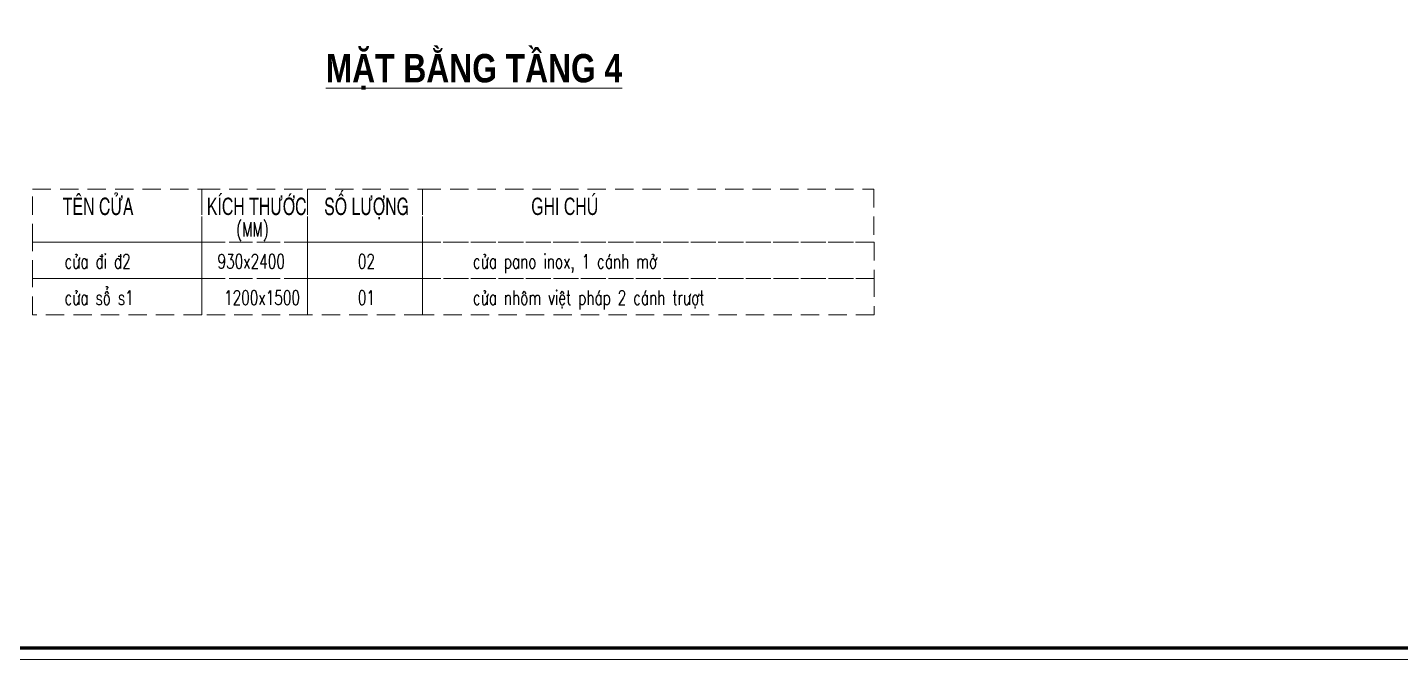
# Model space of a CAD drawing. Header units: millimetres. Extents: x 2565303 to 2664360, y -865723 to -262051.
# Drawn here: x 2636850 to 2651120, y -536621 to -530047 of the extents above; entities that cross this region are included whole.
import ezdxf
from ezdxf.enums import TextEntityAlignment as Align

# ---------------------------------------------------------------- set-up
doc = ezdxf.new("R2010")
doc.units = ezdxf.units.MM
doc.header["$LTSCALE"] = 10
doc.header["$MEASUREMENT"] = 0
doc.linetypes.add('HIDDEN', pattern=[9.525, 6.35, -3.175])
doc.layers.get('0').update_dxf_attribs({"linetype": 'CONTINUOUS'})
doc.layers.get('DEFPOINTS').update_dxf_attribs({"color": 10, "linetype": 'CONTINUOUS'})
for name, color, linetype, lineweight in [('-thay1', 7, 'CONTINUOUS', 18), ('LC MANH DUT', 35, 'HIDDEN', 5), ('LC Text1', 20, 'CONTINUOUS', 13), ('LC Text2', 7, 'CONTINUOUS', 13)]:
    doc.layers.add(name, color=color, linetype=linetype, lineweight=lineweight)
doc.layers.add('Khungten_LCDI', color=7, linetype='CONTINUOUS')
doc.styles.add('Khungten', font='', dxfattribs={"width": 0.9, "height": 5000})
doc.styles.add('LC 1', font='')
doc.styles.add('LC 2', font='', dxfattribs={"width": 0.7})
doc.styles.add('LC 3', font='vnsimli.shx', dxfattribs={"width": 0.75})
doc.styles.add('LC3', font='', dxfattribs={"width": 0.8})
doc.styles.add('Title', font='', dxfattribs={"width": 0.8})
doc.styles.get('Khungten').set_extended_font_data('.VnAvantH')
doc.styles.get('LC 1').set_extended_font_data('.VnAvantH', bold=True)
doc.styles.get('LC 2').set_extended_font_data('.VnArial NarrowH')
doc.styles.get('LC3').set_extended_font_data('.VnArialH', bold=True)
doc.styles.get('Title').set_extended_font_data('.VnBlackH')

# ---------------------------------------------------------------- blocks, each defined once
blk = doc.blocks.new('lcdi fix')
at = {"layer": 'DEFPOINTS', "lineweight": 0}
blk.add_lwpolyline([(-1200, -14850), (-1200, 14850), (40800, 14850), (40800, -14850)], close=True, dxfattribs=at)
at = {"layer": 'Khungten_LCDI', "color": 5, "lineweight": 60}
blk.add_lwpolyline([(0, -14650), (0, 14650), (40600, 14650), (40600, -14650)], close=True, dxfattribs=at)
at = {"color": 7, "style": 'Khungten', "width": 0.8}
for tag, p in [('REVISION', (39499, -10746)), ('NGAYHT', (39546, -11609))]:
    blk.add_attdef(tag, text='', height=200, dxfattribs=at).set_placement(p, align=Align.CENTER)
at = {"layer": 'LC Text1', "style": 'Title', "width": 1.485915}
for tag, p, p2 in [('TENBANVE1', (36913, -8886), (40339, -8886)), ('TENBANVE2', (36913, -9562), (40339, -9562))]:
    blk.add_attdef(tag, text='', height=250, dxfattribs=at).set_placement(p, p2, align=Align.FIT)
at = {"layer": 'LC Text1', "style": 'Title', "width": 0.7}
blk.add_attdef('SOBANVE', text='', height=250, dxfattribs=at).set_placement((39562, -13896), align=Align.CENTER)
blk = doc.blocks.new('TIEUDE1')
at = {"layer": 'LC Text2', "color": 7, "style": 'LC 1'}
blk.add_attdef('TIªU§Ò', text='', height=5, dxfattribs=at).set_placement((0, 0), align=Align.BOTTOM_CENTER)
blk.add_attdef('TL', text='', height=3, dxfattribs=at).set_placement((0, -2), align=Align.TOP_CENTER)

msp = doc.modelspace()

# ---------------------------------------------------------------- linework, layer by layer
at = {"layer": 'LC MANH DUT', "ltscale": 3}
for points in [[(2636903.8, -531728.5), (2638662, -531728.5), (2638662, -532281.1), (2636903.8, -532281.1)], [(2638662, -531728.5), (2639761, -531728.5), (2639761, -532281.1), (2638662, -532281.1)], [(2639761, -531728.5), (2640957.1, -531728.5), (2640957.1, -532281.1), (2639761, -532281.1)], [(2640957.1, -531728.5), (2645648.2, -531728.5), (2645648.2, -532281.1), (2640957.1, -532281.1)], [(2636903.8, -532281.1), (2638662, -532281.1), (2638662, -532658.3), (2636903.8, -532658.3)], [(2638662, -532281.1), (2639761, -532281.1), (2639761, -532658.3), (2638662, -532658.3)], [(2639761, -532281.1), (2640957.1, -532281.1), (2640957.1, -532658.3), (2639761, -532658.3)], [(2640957.1, -532281.1), (2645650.4, -532281.1), (2645650.4, -532658.3), (2640957.1, -532658.3)], [(2636903.8, -532658.3), (2638662, -532658.3), (2638662, -533035.5), (2636903.8, -533035.5)], [(2638662, -532658.3), (2639761, -532658.3), (2639761, -533035.5), (2638662, -533035.5)], [(2639761, -532658.3), (2640957.1, -532658.3), (2640957.1, -533035.5), (2639761, -533035.5)], [(2640957.1, -532658.3), (2645650.4, -532658.3), (2645650.4, -533035.5), (2640957.1, -533035.5)]]:
    msp.add_lwpolyline(points, close=True, dxfattribs=at)

# ---------------------------------------------------------------- block references
at = {"layer": '-thay1', "xscale": 0.6000000155618181, "yscale": 0.6000000155618181, "zscale": 0.6000000155618181}
msp.add_blockref('lcdi fix', (2630355.3, -527710.9), dxfattribs=at)
at = {"layer": 'LC Text2'}
ref = msp.add_blockref('TIEUDE1', (2641490.9, -530707.1), dxfattribs=dict(at, xscale=60, yscale=60, zscale=60))
ref.add_attrib('TIªU§Ò', '%%UmÆt b»ng tÇng 4', dxfattribs={"color": 7, "height": 295.465, "style": 'LC3', "width": 0.8}).set_placement((2641490.9, -530707.1), align=Align.BOTTOM_CENTER)

# ---------------------------------------------------------------- texts
at = {"layer": 'LC Text1', "style": 'LC 3', "width": 0.7}
for s, p in [('(MM)', (2639018.4, -532221.4)), ('cöa ®i ®2', (2637235.4, -532553.8)), ('930x2400', (2638825.4, -532553.8)), ('02', (2640283.5, -532553.8)), ('cöa pano inox, 1 c¸nh më', (2641479.6, -532553.8)), ('cöa sæ s1', (2637235.4, -532931)), ('1200x1500', (2638892.7, -532931)), ('01', (2640283.5, -532931)), ('cöa nh«m viÖt ph¸p 2 c¸nh tr\xadît', (2641479.6, -532931))]:
    msp.add_text(s, height=148.81, dxfattribs=at).set_placement(p)
at = {"layer": 'LC Text2', "lineweight": -2, "style": 'LC 2', "width": 0.8}
for s, p in [('tªn cöa', (2637217.7, -531997.3)), ('kÝch th\xadíc', (2638714.8, -531997.3)), ('sè l\xadîng', (2639934.5, -531997.3)), ('ghi chó', (2642085.9, -531997.3))]:
    msp.add_text(s, height=180, dxfattribs=at).set_placement(p)

doc.saveas('drawing.dxf')
